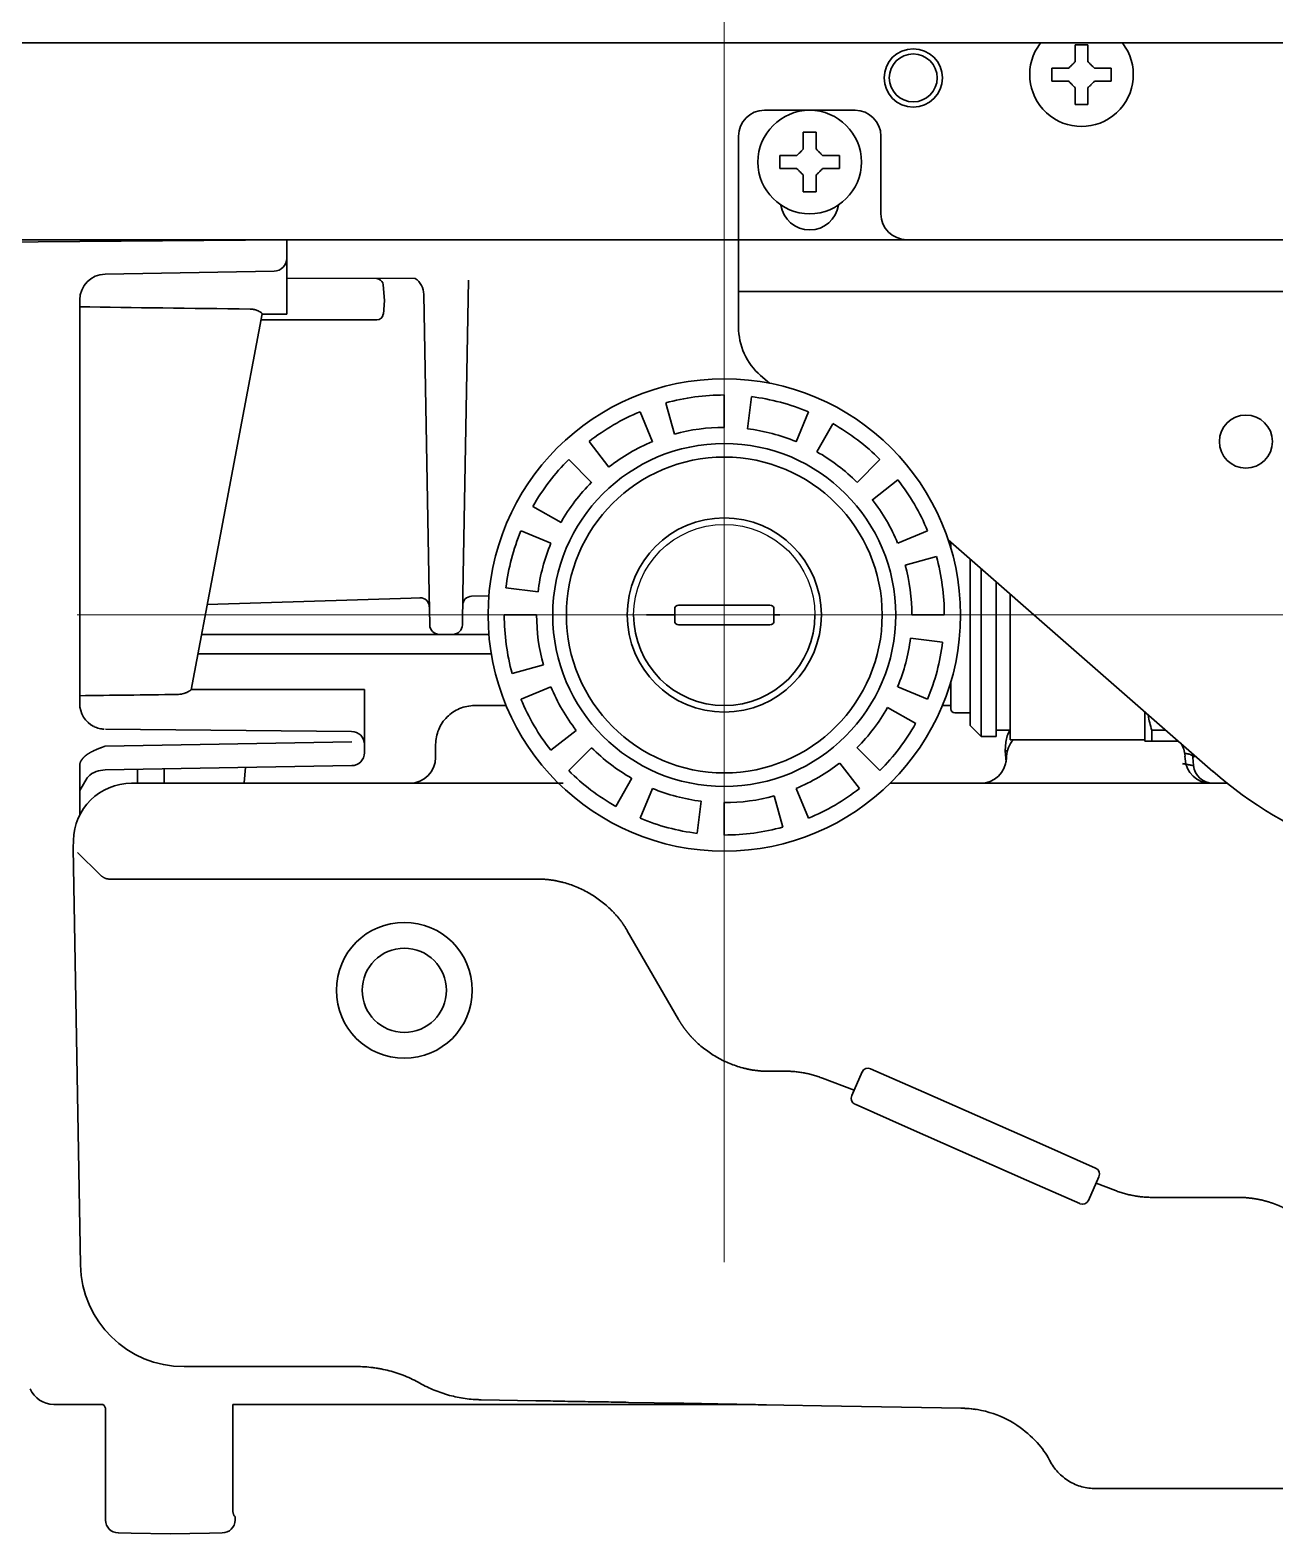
# Model space of a CAD drawing. Extents: x 5809 to 10669, y -850 to 3566.
# Drawn here: x 6365.8 to 6462, y 1270.8 to 1387 of the extents above; entities that cross this region are included whole.
import ezdxf

# ---------------------------------------------------------------- set-up
doc = ezdxf.new("R2010")
doc.units = 0
doc.header["$LTSCALE"] = 5
doc.layers.get('0').update_dxf_attribs({"linetype": 'CONTINUOUS', "lineweight": 0})
doc.layers.add('1', color=7, linetype='CONTINUOUS', true_color=0xffffff)

msp = doc.modelspace()

# ---------------------------------------------------------------- linework, layer by layer
at = {"color": 4}
for p, q in [((6419.47, 1391.83), (6419.47, 1291.83)), ((6369.47, 1341.83), (6469.47, 1341.83))]:
    msp.add_line(p, q, dxfattribs=at)
at = {"layer": '1', "color": 7, "linetype": 'Continuous', "lineweight": 35}
for p, q in [((6342.07, 1386.03), (6646.07, 1386.03)), ((6444.77, 1383.58), (6444.77, 1384.08)), ((6449.37, 1384.08), (6449.37, 1383.58)), ((6444.77, 1383.08), (6444.77, 1383.58)), ((6449.37, 1383.58), (6449.37, 1383.08)), ((6429.57, 1380.83), (6422.57, 1380.83)), ((6420.57, 1378.83), (6420.57, 1368.83)), ((6425.57, 1379.13), (6426.07, 1379.13)), ((6426.07, 1379.13), (6426.57, 1379.13)), ((6431.57, 1372.83), (6431.57, 1378.83)), ((6426.07, 1374.53), (6425.57, 1374.53)), ((6426.57, 1374.53), (6426.07, 1374.53)), ((6678.57, 1370.83), (5822.57, 1370.83)), ((6350.66, 1370.52), (6385.67, 1370.83)), ((6385.67, 1365.08), (6385.67, 1370.83)), ((6483.57, 1370.83), (6433.57, 1370.83)), ((6483.57, 1370.83), (6433.57, 1370.83)), ((6384.69, 1368.4), (6371.64, 1368.17)), ((6392.78, 1367.77), (6392.62, 1367.83)), ((6399.28, 1343.46), (6399.7, 1367.69)), ((6420.57, 1368.83), (6420.57, 1366.83)), ((6393.12, 1367.34), (6393.22, 1366.13)), ((6396.67, 1343.46), (6396.26, 1366.6)), ((6420.57, 1366.83), (6495.57, 1366.83)), ((6420.57, 1365.83), (6420.57, 1366.83)), ((6369.67, 1366.17), (6369.67, 1335)), ((6393.13, 1365.08), (6393.22, 1366.13)), ((6420.57, 1364.09), (6420.57, 1365.83)), ((6383.78, 1365.09), (6378.28, 1336.06)), ((6392.63, 1364.63), (6383.69, 1364.63)), ((6383.77, 1365.08), (6385.67, 1365.08)), ((6422.28, 1360.33), (6422.96, 1359.74)), ((6419.47, 1356.33), (6419.47, 1358.83)), ((6421.26, 1356.22), (6421.57, 1358.7)), ((6412.97, 1357.53), (6413.92, 1355.22)), ((6415.62, 1355.8), (6414.95, 1358.21)), ((6425.98, 1357.53), (6425.02, 1355.22)), ((6426.63, 1354.44), (6427.86, 1356.61)), ((6410.56, 1353.26), (6409.02, 1355.24)), ((6407.45, 1353.85), (6409.22, 1352.08)), ((6431.49, 1353.85), (6429.73, 1352.08)), ((6430.91, 1350.74), (6432.88, 1352.28)), ((6406.86, 1348.98), (6404.69, 1350.22)), ((6403.77, 1348.33), (6406.08, 1347.38)), ((6435.18, 1348.33), (6432.87, 1347.38)), ((6436.77, 1347.65), (6457.22, 1329.75)), ((6436.97, 1347), (6436.97, 1347.47)), ((6433.45, 1345.68), (6435.86, 1346.35)), ((6438.47, 1346.16), (6438.47, 1341.83)), ((6439.32, 1345.41), (6439.32, 1341.83)), ((6396.71, 1341.06), (6396.67, 1343.46)), ((6399.24, 1341.06), (6399.28, 1343.46)), ((6399.94, 1343.28), (6401.28, 1343.32)), ((6405.08, 1343.61), (6402.6, 1343.92)), ((6440.47, 1344.41), (6440.47, 1341.83)), ((6441.57, 1343.45), (6441.57, 1341.83)), ((6379.53, 1342.65), (6395.29, 1343.14)), ((6395.29, 1343.14), (6395.96, 1343.16)), ((6415.65, 1342.38), (6415.65, 1341.83)), ((6415.94, 1342.58), (6416.9, 1342.58)), ((6416.9, 1342.58), (6417.64, 1342.58)), ((6416.9, 1342.58), (6417.64, 1342.58)), ((6421.3, 1342.58), (6417.64, 1342.58)), ((6421.3, 1342.58), (6422.04, 1342.58)), ((6422.04, 1342.58), (6423, 1342.58)), ((6423.29, 1341.83), (6423.3, 1342.38)), ((6404.97, 1341.83), (6402.47, 1341.83)), ((6413.47, 1341.83), (6415.19, 1341.83)), ((6415.65, 1341.83), (6415.65, 1341.28)), ((6416.9, 1341.08), (6415.94, 1341.08)), ((6417.64, 1341.08), (6416.9, 1341.08)), ((6417.64, 1341.08), (6416.9, 1341.08)), ((6417.64, 1341.08), (6421.3, 1341.08)), ((6422.04, 1341.08), (6421.3, 1341.08)), ((6423, 1341.08), (6422.04, 1341.08)), ((6423.3, 1341.28), (6423.29, 1341.83)), ((6433.97, 1341.83), (6436.47, 1341.83)), ((6438.47, 1341.83), (6438.47, 1333.28)), ((6439.32, 1341.83), (6439.32, 1332.43)), ((6440.47, 1341.83), (6440.47, 1332.43)), ((6441.57, 1341.83), (6441.57, 1332.18)), ((6379.09, 1340.33), (6395.61, 1340.33)), ((6395.61, 1340.33), (6397.46, 1340.33)), ((6398.49, 1340.33), (6397.46, 1340.33)), ((6400.14, 1340.33), (6398.49, 1340.33)), ((6401.28, 1340.33), (6400.14, 1340.33)), ((6433.86, 1340.04), (6436.34, 1339.73)), ((6401.47, 1338.83), (6378.81, 1338.83)), ((6405.5, 1337.97), (6403.09, 1337.3)), ((6436.97, 1334.58), (6436.97, 1336.65)), ((6391.67, 1336.08), (6378.29, 1336.08)), ((6391.67, 1336.08), (6391.67, 1331.83)), ((6403.77, 1335.32), (6406.08, 1336.28)), ((6435.18, 1335.32), (6432.87, 1336.28)), ((6400.17, 1334.83), (6402.62, 1334.83)), ((6432.08, 1334.67), (6434.26, 1333.44)), ((6436.33, 1334.83), (6436.97, 1334.83)), ((6437.27, 1334.28), (6438.47, 1334.28)), ((6451.97, 1334.34), (6451.97, 1332.08)), ((6371.67, 1333), (6390.68, 1332.83)), ((6408.04, 1332.91), (6406.06, 1331.38)), ((6438.47, 1333.28), (6439.32, 1332.43)), ((6440.47, 1332.93), (6441.57, 1332.93)), ((6452.5, 1332.93), (6453.59, 1332.93)), ((6452.5, 1332.93), (6452.5, 1332.08)), ((6371.64, 1331.7), (6390.69, 1332.03)), ((6391.67, 1331.83), (6391.67, 1331.19)), ((6397.17, 1330.83), (6397.17, 1331.83)), ((6439.32, 1332.43), (6440.47, 1332.43)), ((6441.17, 1331.33), (6441.23, 1332)), ((6441.57, 1332.18), (6451.97, 1332.18)), ((6452.5, 1332.08), (6454.56, 1332.08)), ((6407.45, 1329.81), (6409.22, 1331.57)), ((6431.49, 1329.81), (6429.73, 1331.57)), ((6441.34, 1331.33), (6441.17, 1331.33)), ((6441.25, 1330.49), (6441.17, 1331.33)), ((6441.27, 1330.72), (6441.28, 1330.93)), ((6455.06, 1330.93), (6455.07, 1330.72)), ((6455.67, 1330.83), (6455.68, 1331.1)), ((6455.67, 1330.83), (6455.67, 1330.84)), ((6455.73, 1330.2), (6455.67, 1330.83)), ((6369.67, 1330.19), (6369.67, 1326.37)), ((6390.69, 1330.19), (6371.64, 1329.86)), ((6390.69, 1330.19), (6371.64, 1329.86)), ((6390.69, 1330.19), (6371.64, 1329.86)), ((6374.15, 1328.83), (6374.15, 1329.9)), ((6376.2, 1329.94), (6376.2, 1328.83)), ((6382.38, 1328.89), (6382.49, 1330.05)), ((6428.39, 1330.39), (6429.92, 1328.42)), ((6370.26, 1329.26), (6369.67, 1328.28)), ((6373.68, 1328.83), (6373.88, 1328.83)), ((6373.88, 1328.83), (6375.62, 1328.83)), ((6375.62, 1328.83), (6375.62, 1328.83)), ((6375.62, 1328.83), (6376.32, 1328.83)), ((6376.32, 1328.83), (6379.57, 1328.83)), ((6379.57, 1328.83), (6384.88, 1328.83)), ((6384.88, 1328.83), (6405.05, 1328.83)), ((6412.32, 1329.21), (6411.08, 1327.04)), ((6412.97, 1326.12), (6413.92, 1328.43)), ((6425.98, 1326.12), (6425.02, 1328.43)), ((6432.28, 1328.83), (6449.66, 1328.83)), ((6449.66, 1328.83), (6452.54, 1328.83)), ((6452.54, 1328.83), (6458.32, 1328.83)), ((6417.69, 1327.44), (6417.38, 1324.96)), ((6419.47, 1327.33), (6419.47, 1324.83)), ((6423.33, 1327.85), (6424, 1325.44)), ((6369.17, 1323.83), (6369.18, 1324.4)), ((6369.17, 1323.82), (6369.17, 1323.83)), ((6369.74, 1291.61), (6369.17, 1323.82)), ((6369.51, 1323.49), (6371.23, 1321.77)), ((6371.93, 1321.43), (6375.19, 1321.43)), ((6375.19, 1321.43), (6384.84, 1321.43)), ((6384.84, 1321.43), (6405.05, 1321.43)), ((6411.98, 1317.43), (6415.94, 1310.58)), ((6422.87, 1306.58), (6424.19, 1306.58)), ((6429.32, 1304.69), (6430.12, 1306.52)), ((6430.78, 1306.77), (6434.9, 1304.95)), ((6427.06, 1306.04), (6429.5, 1305.11)), ((6434.9, 1304.95), (6444.05, 1300.91)), ((6429.57, 1304.03), (6433.69, 1302.21)), ((6442.83, 1298.17), (6433.69, 1302.21)), ((6448.16, 1299.09), (6444.05, 1300.91)), ((6446.95, 1296.35), (6442.83, 1298.17)), ((6448.42, 1298.43), (6447.61, 1296.6)), ((6448.2, 1297.93), (6449.69, 1297.36)), ((6452.56, 1296.83), (6459.2, 1296.83)), ((6377.8, 1283.75), (6377.73, 1283.75)), ((6379.47, 1283.75), (6377.8, 1283.75)), ((6379.47, 1283.75), (6380.15, 1283.75)), ((6380.15, 1283.75), (6380.15, 1283.75)), ((6380.15, 1283.75), (6383.31, 1283.75)), ((6385.24, 1283.75), (6383.31, 1283.75)), ((6391.05, 1283.75), (6385.24, 1283.75)), ((6367.67, 1280.83), (6371.47, 1280.83)), ((6381.5, 1272.67), (6381.5, 1280.83)), ((6381.5, 1280.83), (6389.19, 1280.83)), ((6391.67, 1280.82), (6391.67, 1280.83)), ((6391.68, 1280.83), (6421.47, 1280.83)), ((6404.91, 1281.12), (6400.68, 1281.19)), ((6416.04, 1280.92), (6412.08, 1280.99)), ((6424.08, 1280.78), (6422.73, 1280.8)), ((6426.97, 1280.73), (6424.08, 1280.78)), ((6437.8, 1280.54), (6426.97, 1280.73)), ((6371.67, 1271.9), (6371.67, 1280.42)), ((6444.64, 1276.45), (6444.64, 1276.46)), ((6444.64, 1276.45), (6444.66, 1276.42)), ((6444.67, 1276.4), (6444.67, 1276.4)), ((6448.17, 1274.33), (6448.17, 1274.33)), ((6449.17, 1274.33), (6448.17, 1274.33)), ((6449.7, 1274.33), (6449.17, 1274.33)), ((6449.7, 1274.33), (6452.56, 1274.33)), ((6459.2, 1274.33), (6452.56, 1274.33)), ((6381.67, 1272.17), (6381.66, 1272.17)), ((6381.67, 1271.9), (6381.67, 1272.17)), ((6373.64, 1270.88), (6372.66, 1270.9)), ((6376.67, 1270.83), (6373.64, 1270.88)), ((6379.71, 1270.88), (6376.67, 1270.83)), ((6380.69, 1270.9), (6379.71, 1270.88))]:
    msp.add_line(p, q, dxfattribs=at)
at = {"layer": '1'}
msp.add_line((6395.59, 1367.83), (6385.67, 1367.83), dxfattribs=at)
at = {"layer": '1', "color": 7, "linetype": 'Continuous', "lineweight": 35}
for centre, radius in [((6434.07, 1383.33), 2.25), ((6434.07, 1383.33), 1.85), ((6426.07, 1376.83), 4), ((6419.47, 1341.83), 18.25), ((6459.77, 1355.23), 2.05), ((6419.47, 1341.83), 13.25), ((6419.47, 1341.83), 12.2), ((6419.47, 1341.83), 7.5), ((6394.75, 1312.83), 5.25), ((6394.75, 1312.83), 3.25)]:
    msp.add_circle(centre, radius, dxfattribs=at)
at = {"layer": '1'}
msp.add_circle((6419.47, 1341.83), 7, dxfattribs=at)
at = {"layer": '1', "color": 7, "linetype": 'Continuous', "lineweight": 35}
for centre, radius, start, end in [((6447.07, 1383.58), 4, 142.2298, 37.7702), ((6422.57, 1378.83), 2, 90, 180), ((6429.57, 1378.83), 2, 0, 90), ((6426.07, 1373.83), 2.25, 188.2517, 351.7479), ((6433.57, 1372.83), 2, 180, 270), ((6384.67, 1369.4), 1, 271, 0), ((6371.67, 1366.17), 2, 90.9852, 180), ((6392.62, 1367.3), 0.5, 5, 71.5651), ((6394.76, 1366.58), 1.5, 1, 56.4424), ((6392.63, 1365.13), 0.5, 270, 355), ((6425.57, 1364.09), 5, 180, 228.8052), ((6419.47, 1341.83), 17, 90, 105.4286), ((6419.47, 1341.83), 17, 67.5, 82.9286), ((6419.47, 1341.83), 17, 112.5, 127.9286), ((6419.47, 1341.83), 14.5, 90, 105.4286), ((6419.47, 1341.83), 14.5, 67.5, 82.9286), ((6419.47, 1341.83), 17, 45, 60.4286), ((6419.47, 1341.83), 14.5, 112.5, 127.9286), ((6419.47, 1341.83), 17, 135, 150.4286), ((6419.47, 1341.83), 14.5, 45, 60.4286), ((6419.47, 1341.83), 14.5, 135, 150.4286), ((6419.47, 1341.83), 17, 22.5, 37.9286), ((6419.47, 1341.83), 14.5, 22.5, 37.9286), ((6419.47, 1341.83), 17, 157.5, 172.9286), ((6419.47, 1341.83), 14.5, 157.5, 172.9286), ((6419.47, 1341.83), 14.5, 0, 15.4286), ((6419.47, 1341.83), 17, 0, 15.4286), ((6399.96, 1342.58), 0.7, 91.757, 179), ((6395.98, 1342.46), 0.7, 1, 91.7569), ((6397.46, 1341.08), 0.75, 181, 270), ((6398.49, 1341.08), 0.75, 270, 359), ((6419.47, 1341.83), 17, 180, 195.4286), ((6419.47, 1341.83), 14.5, 180, 195.4286), ((6419.47, 1341.83), 7, 180, 0), ((6419.47, 1341.83), 14.5, 337.5, 352.9286), ((6419.47, 1341.83), 17, 337.5, 352.9286), ((6419.47, 1341.83), 17, 202.5, 217.9286), ((6419.47, 1341.83), 14.5, 202.5, 217.9286), ((6371.67, 1335), 2, 180, 243.4408), ((6371.67, 1335), 2, 180, 243.4408), ((6419.47, 1341.83), 14.5, 315, 330.4286), ((6437.27, 1334.58), 0.3, 180, 270), ((6390.67, 1331.83), 1, 0, 89.5), ((6419.47, 1341.83), 17, 315, 330.4286), ((6443.22, 1331.83), 2, 146.6329, 175), ((6443.28, 1330.83), 2, 137.5456, 177), ((6453.07, 1330.83), 2, 3, 33.2258), ((6390.67, 1331.19), 1, 271, 0), ((6395.17, 1330.83), 2, 270, 0), ((6419.47, 1341.83), 14.5, 225, 240.4286), ((6439.27, 1330.83), 2, 270, 357), ((6457.07, 1330.83), 2, 183, 270), ((6419.47, 1341.83), 17, 225, 240.4286), ((6419.47, 1341.83), 14.5, 292.5, 307.9286), ((6457.22, 1330.33), 1.5, 185, 270), ((6478.3, 1353.83), 32, 228.8052, 270), ((6373.68, 1324.33), 4.5, 90, 179), ((6419.47, 1341.83), 14.5, 247.5, 262.9286), ((6419.47, 1341.83), 17, 292.5, 307.9286), ((6419.47, 1341.83), 14.5, 270, 285.4286), ((6419.47, 1341.83), 17, 247.5, 262.9286), ((6419.47, 1341.83), 17, 270, 285.4286), ((6430.58, 1306.31), 0.5, 66.1563, 156.1563), ((6429.77, 1304.49), 0.5, 156.1563, 246.1563), ((6447.96, 1298.63), 0.5, 336.1563, 66.1563), ((6447.15, 1296.8), 0.5, 246.1563, 336.1563), ((6377.73, 1291.75), 8, 181, 270), ((6371.17, 1280.42), 0.5, 0, 53.9152), ((6372.67, 1271.9), 1, 180, 269), ((6380.67, 1271.9), 1, 271, 0)]:
    msp.add_arc(centre, radius, start, end, dxfattribs=at)
at = {"layer": '1', "color": 7, "linetype": 'Continuous', "lineweight": 35, "extrusion": (0, 0, -1)}
msp.add_ellipse((6457.08, 1367.33), major_axis=(131.19, 0.01), ratio=0.017151, start_param=2.172269, end_param=2.300015, dxfattribs=at)
at = {"layer": '1', "color": 7, "linetype": 'Continuous', "lineweight": 35}
for centre, major_axis, ratio, start_param, end_param in [((6415.94, 1342.38), (-0.296, 0.003), 0.67619, -1.555032, 0.015764), ((6423, 1342.38), (0.296, 0.003), 0.67619, -0.015764, 1.555032), ((6415.94, 1341.28), (0.296, 0.003), 0.67619, 3.125828, 4.696625), ((6423, 1341.28), (-0.296, 0.003), 0.67619, 1.586561, 3.157357), ((6450.74, 1333.83), (131.19, 0.01), 0.017151, 2.165777, 2.23696), ((6457.17, 1330.88), (1.5, 0.05), 0.086985, 2.579249, 3.137034), ((6367.67, 1282.83), (1.41, 1.41), 0.999695, 2.76582, 3.926839)]:
    msp.add_ellipse(centre, major_axis=major_axis, ratio=ratio, start_param=start_param, end_param=end_param, dxfattribs=at)
for points, degree in [([(6446.57, 1384.58), (6446.57, 1384.63), (6446.57, 1384.74), (6446.57, 1384.9), (6446.57, 1385.06), (6446.57, 1385.21), (6446.57, 1385.37), (6446.57, 1385.52), (6446.57, 1385.69), (6446.57, 1385.81), (6446.57, 1385.88)], 3), ([(6446.57, 1385.88), (6446.74, 1385.88), (6447.07, 1385.88), (6447.41, 1385.88), (6447.57, 1385.88)], 3), ([(6446.07, 1384.08), (6446.1, 1384.1), (6446.14, 1384.15), (6446.22, 1384.22), (6446.29, 1384.29), (6446.36, 1384.36), (6446.43, 1384.43), (6446.5, 1384.5), (6446.55, 1384.55), (6446.57, 1384.58)], 3), ([(6447.57, 1384.58), (6447.6, 1384.55), (6447.65, 1384.5), (6447.72, 1384.43), (6447.8, 1384.35), (6447.87, 1384.28), (6447.93, 1384.21), (6448, 1384.15), (6448.05, 1384.1), (6448.07, 1384.08)], 3), ([(6448.07, 1384.08), (6448.13, 1384.08), (6448.24, 1384.08), (6448.4, 1384.08), (6448.56, 1384.08), (6448.71, 1384.08), (6448.86, 1384.08), (6449.02, 1384.08), (6449.19, 1384.08), (6449.31, 1384.08), (6449.37, 1384.08)], 3), ([(6446.07, 1383.08), (6446.02, 1383.08), (6445.91, 1383.08), (6445.75, 1383.08), (6445.59, 1383.08), (6445.43, 1383.08), (6445.28, 1383.08), (6445.13, 1383.08), (6444.96, 1383.08), (6444.84, 1383.08), (6444.77, 1383.08)], 3), ([(6446.57, 1382.58), (6446.55, 1382.6), (6446.5, 1382.65), (6446.42, 1382.73), (6446.35, 1382.8), (6446.28, 1382.87), (6446.21, 1382.94), (6446.14, 1383.01), (6446.1, 1383.05), (6446.07, 1383.08)], 3), ([(6448.07, 1383.08), (6448.05, 1383.05), (6448, 1383), (6447.93, 1382.93), (6447.86, 1382.86), (6447.79, 1382.79), (6447.72, 1382.72), (6447.64, 1382.65), (6447.6, 1382.6), (6447.57, 1382.58)], 3), ([(6447.57, 1382.58), (6447.57, 1382.52), (6447.57, 1382.41), (6447.57, 1382.25), (6447.57, 1382.09), (6447.57, 1381.94), (6447.57, 1381.79), (6447.57, 1381.63), (6447.57, 1381.46), (6447.57, 1381.34), (6447.57, 1381.28)], 3), ([(6447.57, 1381.28), (6447.41, 1381.28), (6447.07, 1381.28), (6446.74, 1381.28), (6446.57, 1381.28)], 3), ([(6425.57, 1377.83), (6425.57, 1377.88), (6425.57, 1377.99), (6425.57, 1378.15), (6425.57, 1378.31), (6425.57, 1378.46), (6425.57, 1378.62), (6425.57, 1378.77), (6425.57, 1378.94), (6425.57, 1379.06), (6425.57, 1379.13)], 3), ([(6423.77, 1376.33), (6423.77, 1376.49), (6423.77, 1376.83), (6423.77, 1377.16), (6423.77, 1377.33)], 3), ([(6425.07, 1377.33), (6425.1, 1377.35), (6425.15, 1377.4), (6425.22, 1377.48), (6425.3, 1377.55), (6425.37, 1377.62), (6425.43, 1377.69), (6425.5, 1377.76), (6425.55, 1377.8), (6425.57, 1377.83)], 3), ([(6426.57, 1377.83), (6426.6, 1377.8), (6426.64, 1377.75), (6426.72, 1377.68), (6426.79, 1377.61), (6426.86, 1377.54), (6426.93, 1377.47), (6427, 1377.4), (6427.05, 1377.35), (6427.07, 1377.33)], 3), ([(6427.07, 1377.33), (6427.13, 1377.33), (6427.24, 1377.33), (6427.4, 1377.33), (6427.56, 1377.33), (6427.71, 1377.33), (6427.86, 1377.33), (6428.02, 1377.33), (6428.19, 1377.33), (6428.31, 1377.33), (6428.37, 1377.33)], 3), ([(6428.37, 1377.33), (6428.37, 1377.16), (6428.37, 1376.83), (6428.37, 1376.49), (6428.37, 1376.33)], 3), ([(6425.07, 1376.33), (6425.02, 1376.33), (6424.91, 1376.33), (6424.75, 1376.33), (6424.59, 1376.33), (6424.43, 1376.33), (6424.28, 1376.33), (6424.13, 1376.33), (6423.96, 1376.33), (6423.84, 1376.33), (6423.77, 1376.33)], 3), ([(6425.57, 1375.83), (6425.55, 1375.85), (6425.5, 1375.9), (6425.43, 1375.97), (6425.36, 1376.04), (6425.29, 1376.11), (6425.22, 1376.18), (6425.14, 1376.25), (6425.1, 1376.3), (6425.07, 1376.33)], 3), ([(6427.07, 1376.33), (6427.05, 1376.3), (6427, 1376.25), (6426.92, 1376.18), (6426.85, 1376.1), (6426.78, 1376.03), (6426.71, 1375.96), (6426.64, 1375.9), (6426.6, 1375.85), (6426.57, 1375.83)], 3), ([(6426.57, 1375.83), (6426.57, 1375.77), (6426.57, 1375.66), (6426.57, 1375.5), (6426.57, 1375.34), (6426.57, 1375.19), (6426.57, 1375.04), (6426.57, 1374.88), (6426.57, 1374.71), (6426.57, 1374.59), (6426.57, 1374.53)], 3), ([(6415.47, 1341.83), (6415.44, 1341.83), (6415.38, 1341.83), (6415.29, 1341.83), (6415.22, 1341.83), (6415.19, 1341.83)], 3), ([(6415.47, 1341.83), (6415.44, 1341.83), (6415.38, 1341.83), (6415.29, 1341.83), (6415.22, 1341.83), (6415.19, 1341.83)], 3), ([(6415.65, 1341.83), (6415.64, 1341.83), (6415.61, 1341.83), (6415.54, 1341.83), (6415.49, 1341.83), (6415.47, 1341.83)], 3), ([(6415.65, 1341.83), (6415.64, 1341.83), (6415.61, 1341.83), (6415.54, 1341.83), (6415.49, 1341.83), (6415.47, 1341.83)], 3), ([(6423.29, 1341.83), (6423.31, 1341.83), (6423.34, 1341.83), (6423.4, 1341.83), (6423.45, 1341.83), (6423.48, 1341.83)], 3), ([(6423.29, 1341.83), (6423.31, 1341.83), (6423.34, 1341.83), (6423.4, 1341.83), (6423.45, 1341.83), (6423.48, 1341.83)], 3), ([(6423.48, 1341.83), (6423.51, 1341.83), (6423.56, 1341.83), (6423.66, 1341.83), (6423.72, 1341.83), (6423.76, 1341.83)], 3), ([(6423.48, 1341.83), (6423.51, 1341.83), (6423.56, 1341.83), (6423.66, 1341.83), (6423.72, 1341.83), (6423.76, 1341.83)], 3), ([(6452.21, 1334.08), (6452.29, 1333.69), (6452.39, 1333.31), (6452.5, 1332.93)], 3), ([(6371.23, 1321.77), (6371.57, 1321.43), (6371.93, 1321.43)], 2), ([(6424.19, 1306.58), (6425.67, 1306.58), (6427.06, 1306.04)], 2), ([(6449.69, 1297.36), (6451.07, 1296.83), (6452.56, 1296.83)], 2)]:
    msp.add_open_spline(points, degree=degree, dxfattribs=at)
for points, degree, knots in [([(6447.57, 1385.88), (6447.57, 1385.67), (6447.57, 1385.46), (6447.57, 1385.14), (6447.57, 1385.03), (6447.57, 1384.8), (6447.57, 1384.69), (6447.57, 1384.58)], 3, [0, 0, 0, 0, 0.5, 0.5, 0.75, 0.75, 1, 1, 1, 1]), ([(6444.77, 1384.08), (6444.98, 1384.08), (6445.19, 1384.08), (6445.51, 1384.08), (6445.62, 1384.08), (6445.84, 1384.08), (6445.96, 1384.08), (6446.07, 1384.08)], 3, [0, 0, 0, 0, 0.5, 0.5, 0.75, 0.75, 1, 1, 1, 1]), ([(6449.37, 1383.08), (6449.17, 1383.08), (6448.96, 1383.08), (6448.64, 1383.08), (6448.53, 1383.08), (6448.3, 1383.08), (6448.19, 1383.08), (6448.07, 1383.08)], 3, [0, 0, 0, 0, 0.5, 0.5, 0.75, 0.75, 1, 1, 1, 1]), ([(6446.57, 1381.28), (6446.57, 1381.48), (6446.57, 1381.69), (6446.57, 1382.01), (6446.57, 1382.12), (6446.57, 1382.35), (6446.57, 1382.46), (6446.57, 1382.58)], 3, [0, 0, 0, 0, 0.5, 0.5, 0.75, 0.75, 1, 1, 1, 1]), ([(6426.57, 1379.13), (6426.57, 1378.92), (6426.57, 1378.71), (6426.57, 1378.39), (6426.57, 1378.28), (6426.57, 1378.05), (6426.57, 1377.94), (6426.57, 1377.83)], 3, [0, 0, 0, 0, 0.5, 0.5, 0.75, 0.75, 1, 1, 1, 1]), ([(6423.77, 1377.33), (6423.98, 1377.33), (6424.19, 1377.33), (6424.51, 1377.33), (6424.62, 1377.33), (6424.84, 1377.33), (6424.96, 1377.33), (6425.07, 1377.33)], 3, [0, 0, 0, 0, 0.5, 0.5, 0.75, 0.75, 1, 1, 1, 1]), ([(6425.57, 1374.53), (6425.57, 1374.73), (6425.57, 1374.94), (6425.57, 1375.26), (6425.57, 1375.37), (6425.57, 1375.6), (6425.57, 1375.71), (6425.57, 1375.83)], 3, [0, 0, 0, 0, 0.5, 0.5, 0.75, 0.75, 1, 1, 1, 1]), ([(6428.37, 1376.33), (6428.17, 1376.33), (6427.96, 1376.33), (6427.64, 1376.33), (6427.53, 1376.33), (6427.3, 1376.33), (6427.19, 1376.33), (6427.07, 1376.33)], 3, [0, 0, 0, 0, 0.5, 0.5, 0.75, 0.75, 1, 1, 1, 1]), ([(6382.85, 1365.47), (6382.91, 1365.47), (6382.98, 1365.46), (6383.07, 1365.45), (6383.11, 1365.44), (6383.17, 1365.43), (6383.23, 1365.41), (6383.28, 1365.4), (6383.32, 1365.38), (6383.34, 1365.38), (6383.36, 1365.37), (6383.38, 1365.36), (6383.44, 1365.34), (6383.49, 1365.32), (6383.55, 1365.28), (6383.57, 1365.27), (6383.6, 1365.25), (6383.62, 1365.24), (6383.67, 1365.21), (6383.7, 1365.19), (6383.73, 1365.16), (6383.74, 1365.15), (6383.75, 1365.14), (6383.76, 1365.13), (6383.77, 1365.11), (6383.78, 1365.1), (6383.78, 1365.09)], 3, [0, 0, 0, 0, 0.125, 0.125, 0.1875, 0.1875, 0.25, 0.3125, 0.3125, 0.34375, 0.34375, 0.375, 0.375, 0.5, 0.5, 0.5625, 0.5625, 0.625, 0.625, 0.75, 0.75, 0.8125, 0.8125, 0.875, 0.875, 1, 1, 1, 1]), ([(6377.21, 1335.69), (6377.28, 1335.69), (6377.35, 1335.69), (6377.45, 1335.71), (6377.48, 1335.71), (6377.53, 1335.72), (6377.55, 1335.72), (6377.58, 1335.73), (6377.6, 1335.74), (6377.68, 1335.76), (6377.74, 1335.77), (6377.82, 1335.8), (6377.85, 1335.81), (6377.9, 1335.83), (6377.93, 1335.84), (6378, 1335.88), (6378.04, 1335.9), (6378.09, 1335.92), (6378.1, 1335.93), (6378.12, 1335.94), (6378.15, 1335.95), (6378.19, 1335.98), (6378.22, 1336), (6378.23, 1336.01), (6378.24, 1336.01), (6378.25, 1336.02), (6378.25, 1336.02), (6378.27, 1336.04), (6378.28, 1336.05), (6378.28, 1336.06)], 3, [0, 0, 0, 0, 0.125, 0.125, 0.1875, 0.1875, 0.21875, 0.21875, 0.25, 0.25, 0.375, 0.375, 0.4375, 0.4375, 0.5, 0.5, 0.625, 0.625, 0.65625, 0.65625, 0.6875, 0.75, 0.8125, 0.8125, 0.84375, 0.84375, 0.875, 0.875, 1, 1, 1, 1]), ([(6397.17, 1331.83), (6397.17, 1332.02), (6397.19, 1332.22), (6397.27, 1332.6), (6397.33, 1332.79), (6397.48, 1333.16), (6397.57, 1333.33), (6397.79, 1333.66), (6397.91, 1333.81), (6398.19, 1334.09), (6398.34, 1334.21), (6398.67, 1334.43), (6398.84, 1334.52), (6399.21, 1334.67), (6399.4, 1334.73), (6399.78, 1334.81), (6399.98, 1334.83), (6400.17, 1334.83)], 3, [0, 0, 0, 0, 0.125, 0.125, 0.25, 0.25, 0.375, 0.375, 0.5, 0.5, 0.625, 0.625, 0.75, 0.75, 0.875, 0.875, 1, 1, 1, 1]), ([(6370.78, 1333.21), (6370.9, 1333.15), (6371.03, 1333.1), (6371.3, 1333.03), (6371.44, 1333.01), (6371.57, 1333)], 3, [0, 0, 0, 0, 0.5, 0.5, 1, 1, 1, 1]), ([(6369.67, 1330.19), (6369.67, 1330.43), (6369.84, 1330.66), (6369.99, 1330.87), (6370.27, 1331.07), (6370.51, 1331.23), (6370.86, 1331.39), (6371.02, 1331.46), (6371.22, 1331.54), (6371.37, 1331.6), (6371.64, 1331.7)], 2, [0, 0, 0, 0.25, 0.25, 0.5, 0.5, 0.75, 0.75, 0.875, 0.875, 1, 1, 1]), ([(6452.5, 1332.08), (6452.38, 1332.08), (6452.27, 1332.08), (6452.09, 1332.08), (6452.02, 1332.08), (6451.97, 1332.08)], 3, [0, 0, 0, 0, 0.5, 0.5, 1, 1, 1, 1]), ([(6455.67, 1330.84), (6455.67, 1330.87), (6455.66, 1330.9), (6455.64, 1330.94), (6455.62, 1330.96), (6455.58, 1331), (6455.56, 1331.01), (6455.52, 1331.03), (6455.52, 1331.03), (6455.5, 1331.04), (6455.49, 1331.04), (6455.47, 1331.05), (6455.45, 1331.06), (6455.39, 1331.08), (6455.35, 1331.09), (6455.26, 1331.11), (6455.21, 1331.12), (6455.13, 1331.13), (6455.1, 1331.14), (6455.05, 1331.14), (6455.03, 1331.15), (6455.01, 1331.15)], 3, [0, 0, 0, 0, 0.146423, 0.146423, 0.292846, 0.292846, 0.439269, 0.439269, 0.475875, 0.475875, 0.51248, 0.51248, 0.585692, 0.585692, 0.732115, 0.732115, 0.878538, 0.878538, 0.951749, 0.951749, 1, 1, 1, 1]), ([(6370.26, 1329.26), (6370.28, 1329.28), (6370.45, 1329.51), (6370.94, 1329.76), (6371.4, 1329.85), (6371.64, 1329.86)], 3, [0, 0, 0, 0, 0.066204, 0.548499, 1, 1, 1, 1]), ([(6454.87, 1330.35), (6454.9, 1330.34), (6454.97, 1330.33), (6455.09, 1330.31), (6455.22, 1330.28), (6455.33, 1330.26), (6455.44, 1330.24), (6455.53, 1330.22), (6455.6, 1330.21), (6455.66, 1330.2), (6455.7, 1330.19), (6455.72, 1330.19), (6455.73, 1330.19), (6455.73, 1330.2)], 3, [0, 0, 0, 0, 0.052565, 0.147309, 0.242052, 0.336796, 0.431539, 0.526283, 0.621026, 0.71577, 0.810513, 0.905257, 1, 1, 1, 1]), ([(6405.05, 1328.83), (6405.62, 1328.83), (6406.19, 1328.83), (6406.84, 1328.83), (6406.94, 1328.83), (6407.03, 1328.83)], 3, [0, 0, 0, 0, 0.859335, 0.859335, 1, 1, 1, 1]), ([(6405.05, 1321.43), (6405.07, 1321.43), (6405.1, 1321.43), (6405.14, 1321.43), (6405.18, 1321.43), (6405.23, 1321.42), (6405.27, 1321.42), (6405.31, 1321.42), (6405.36, 1321.42), (6405.4, 1321.42), (6405.44, 1321.42), (6405.49, 1321.41), (6405.53, 1321.41), (6405.57, 1321.41), (6405.62, 1321.41), (6405.66, 1321.4), (6405.7, 1321.4), (6405.75, 1321.39), (6405.79, 1321.39), (6405.83, 1321.39), (6405.88, 1321.38), (6405.92, 1321.38), (6405.96, 1321.37), (6406.01, 1321.37), (6406.05, 1321.36), (6406.09, 1321.35), (6406.14, 1321.35), (6406.18, 1321.34), (6406.23, 1321.33), (6406.27, 1321.33), (6406.31, 1321.32), (6406.36, 1321.31), (6406.4, 1321.31), (6406.44, 1321.3), (6406.49, 1321.29), (6406.53, 1321.28), (6406.57, 1321.27), (6406.62, 1321.26), (6406.66, 1321.25), (6406.7, 1321.24), (6406.75, 1321.23), (6406.79, 1321.22), (6406.83, 1321.21), (6406.88, 1321.2), (6406.92, 1321.19), (6406.96, 1321.18), (6407.01, 1321.17), (6407.2, 1321.12), (6407.54, 1321.02), (6408.03, 1320.84), (6408.5, 1320.62), (6408.97, 1320.38), (6409.41, 1320.11), (6409.84, 1319.81), (6410.26, 1319.48), (6410.55, 1319.23), (6410.71, 1319.06), (6410.77, 1319.01), (6410.83, 1318.95), (6410.88, 1318.89), (6410.94, 1318.83), (6410.99, 1318.77), (6411.05, 1318.71), (6411.1, 1318.65), (6411.16, 1318.59), (6411.21, 1318.53), (6411.26, 1318.46), (6411.31, 1318.4), (6411.37, 1318.33), (6411.42, 1318.27), (6411.47, 1318.2), (6411.52, 1318.13), (6411.57, 1318.07), (6411.62, 1318), (6411.66, 1317.93), (6411.71, 1317.86), (6411.76, 1317.79), (6411.8, 1317.72), (6411.85, 1317.65), (6411.89, 1317.57), (6411.94, 1317.5), (6411.97, 1317.45), (6411.98, 1317.43)], 3, [0, 0, 0, 0, 0.005159, 0.010321, 0.015487, 0.020656, 0.025829, 0.031005, 0.036185, 0.041369, 0.046557, 0.051749, 0.056944, 0.062143, 0.067347, 0.072554, 0.077765, 0.08298, 0.088199, 0.093423, 0.09865, 0.103882, 0.109118, 0.114358, 0.119602, 0.124851, 0.130103, 0.135361, 0.140622, 0.145888, 0.151158, 0.156433, 0.161712, 0.166996, 0.172284, 0.177577, 0.182874, 0.188176, 0.193482, 0.198793, 0.204108, 0.209428, 0.214753, 0.220082, 0.225416, 0.230755, 0.236098, 0.241446, 0.302414, 0.36414, 0.426616, 0.489829, 0.551404, 0.613953, 0.677452, 0.741888, 0.751493, 0.761122, 0.770777, 0.780457, 0.790162, 0.799893, 0.809649, 0.81943, 0.829237, 0.839069, 0.848927, 0.85881, 0.86872, 0.878655, 0.888617, 0.898605, 0.90862, 0.918661, 0.92873, 0.938826, 0.94895, 0.959102, 0.969283, 0.979492, 0.989731, 1, 1, 1, 1]), ([(6415.94, 1310.58), (6415.94, 1310.56), (6415.96, 1310.54), (6415.98, 1310.5), (6416, 1310.47), (6416.02, 1310.43), (6416.05, 1310.4), (6416.07, 1310.36), (6416.09, 1310.32), (6416.11, 1310.29), (6416.13, 1310.25), (6416.16, 1310.22), (6416.18, 1310.18), (6416.2, 1310.15), (6416.23, 1310.12), (6416.25, 1310.08), (6416.27, 1310.05), (6416.3, 1310.01), (6416.32, 1309.98), (6416.34, 1309.95), (6416.37, 1309.91), (6416.39, 1309.88), (6416.42, 1309.85), (6416.44, 1309.81), (6416.47, 1309.78), (6416.49, 1309.75), (6416.52, 1309.72), (6416.54, 1309.68), (6416.57, 1309.65), (6416.59, 1309.62), (6416.62, 1309.59), (6416.64, 1309.56), (6416.67, 1309.53), (6416.7, 1309.49), (6416.72, 1309.46), (6416.75, 1309.43), (6416.77, 1309.4), (6416.8, 1309.37), (6416.83, 1309.34), (6416.85, 1309.31), (6416.88, 1309.28), (6416.91, 1309.25), (6416.93, 1309.22), (6416.96, 1309.19), (6416.99, 1309.16), (6417.01, 1309.14), (6417.04, 1309.11), (6417.07, 1309.08), (6417.1, 1309.05), (6417.13, 1309.02), (6417.15, 1308.99), (6417.18, 1308.97), (6417.21, 1308.94), (6417.24, 1308.91), (6417.38, 1308.77), (6417.66, 1308.52), (6418.08, 1308.19), (6418.51, 1307.89), (6418.95, 1307.62), (6419.42, 1307.38), (6419.89, 1307.17), (6420.38, 1306.99), (6420.73, 1306.88), (6420.96, 1306.82), (6421.04, 1306.8), (6421.13, 1306.78), (6421.22, 1306.76), (6421.3, 1306.74), (6421.39, 1306.72), (6421.48, 1306.7), (6421.56, 1306.69), (6421.65, 1306.67), (6421.74, 1306.66), (6421.82, 1306.65), (6421.91, 1306.64), (6422, 1306.63), (6422.08, 1306.62), (6422.17, 1306.61), (6422.26, 1306.6), (6422.35, 1306.59), (6422.43, 1306.59), (6422.52, 1306.58), (6422.61, 1306.58), (6422.69, 1306.58), (6422.78, 1306.58), (6422.84, 1306.58), (6422.87, 1306.58)], 3, [0, 0, 0, 0, 0.005051, 0.010095, 0.015132, 0.02016, 0.025182, 0.030196, 0.035203, 0.040202, 0.045195, 0.05018, 0.055158, 0.060129, 0.065092, 0.070049, 0.074999, 0.079942, 0.084878, 0.089807, 0.094729, 0.099644, 0.104553, 0.109455, 0.11435, 0.119238, 0.124119, 0.128994, 0.133862, 0.138723, 0.143578, 0.148426, 0.153268, 0.158102, 0.162931, 0.167752, 0.172567, 0.177376, 0.182177, 0.186973, 0.191761, 0.196544, 0.201319, 0.206088, 0.210851, 0.215607, 0.220356, 0.225099, 0.229835, 0.234565, 0.239288, 0.244004, 0.248714, 0.253418, 0.258115, 0.322508, 0.38599, 0.44855, 0.510167, 0.573423, 0.635913, 0.697625, 0.75855, 0.769227, 0.779887, 0.790529, 0.801154, 0.811762, 0.822353, 0.832927, 0.843485, 0.854026, 0.864551, 0.87506, 0.885553, 0.89603, 0.906492, 0.916939, 0.92737, 0.937788, 0.948191, 0.958579, 0.968954, 0.979316, 0.989664, 1, 1, 1, 1]), ([(6459.2, 1296.83), (6459.22, 1296.83), (6459.25, 1296.83), (6459.29, 1296.83), (6459.33, 1296.83), (6459.38, 1296.83), (6459.42, 1296.82), (6459.46, 1296.82), (6459.51, 1296.82), (6459.55, 1296.82), (6459.59, 1296.82), (6459.64, 1296.81), (6459.68, 1296.81), (6459.72, 1296.81), (6459.77, 1296.81), (6459.81, 1296.8), (6459.85, 1296.8), (6459.9, 1296.8), (6459.94, 1296.79), (6459.98, 1296.79), (6460.03, 1296.78), (6460.07, 1296.78), (6460.11, 1296.77), (6460.16, 1296.77), (6460.2, 1296.76), (6460.24, 1296.76), (6460.29, 1296.75), (6460.33, 1296.75), (6460.37, 1296.74), (6460.42, 1296.73), (6460.46, 1296.73), (6460.5, 1296.72), (6460.55, 1296.71), (6460.59, 1296.7), (6460.63, 1296.7), (6460.67, 1296.69), (6460.72, 1296.68), (6460.76, 1296.67), (6460.8, 1296.66), (6460.85, 1296.65), (6460.89, 1296.64), (6460.93, 1296.64), (6460.98, 1296.63), (6461.02, 1296.62), (6461.06, 1296.61), (6461.1, 1296.6), (6461.15, 1296.58), (6461.19, 1296.57), (6461.23, 1296.56), (6461.28, 1296.55), (6461.32, 1296.54), (6461.36, 1296.53), (6461.4, 1296.52), (6461.45, 1296.5), (6461.49, 1296.49), (6461.53, 1296.48), (6461.57, 1296.47), (6461.61, 1296.45), (6461.66, 1296.44), (6461.7, 1296.42), (6461.74, 1296.41), (6461.78, 1296.4), (6461.83, 1296.38), (6461.87, 1296.37), (6461.91, 1296.35), (6461.95, 1296.34), (6461.99, 1296.32), (6462.04, 1296.31), (6462.08, 1296.29), (6462.12, 1296.27), (6462.16, 1296.26), (6462.2, 1296.24), (6462.24, 1296.22), (6462.28, 1296.21), (6462.33, 1296.19), (6462.37, 1296.17), (6462.41, 1296.15), (6462.45, 1296.14), (6462.49, 1296.12), (6462.53, 1296.1), (6462.57, 1296.08), (6462.61, 1296.06), (6462.65, 1296.04), (6462.69, 1296.02), (6462.73, 1296), (6462.77, 1295.98), (6462.81, 1295.96), (6462.85, 1295.94), (6462.9, 1295.92), (6462.94, 1295.9), (6462.98, 1295.88), (6463.01, 1295.86), (6463.05, 1295.84), (6463.09, 1295.81), (6463.13, 1295.79), (6463.17, 1295.77), (6463.21, 1295.75), (6463.25, 1295.72), (6463.29, 1295.7), (6463.33, 1295.68), (6463.37, 1295.65), (6463.41, 1295.63), (6463.45, 1295.61), (6463.49, 1295.58), (6463.52, 1295.56), (6463.56, 1295.53), (6463.6, 1295.51), (6463.64, 1295.48), (6463.76, 1295.4), (6463.95, 1295.27), (6464.22, 1295.06), (6464.48, 1294.83), (6464.74, 1294.6), (6465, 1294.34), (6465.24, 1294.07), (6465.41, 1293.86), (6465.52, 1293.73), (6465.55, 1293.68), (6465.59, 1293.63), (6465.63, 1293.58), (6465.67, 1293.53), (6465.71, 1293.48), (6465.75, 1293.42), (6465.78, 1293.37), (6465.82, 1293.31), (6465.86, 1293.25), (6465.9, 1293.2), (6465.94, 1293.14), (6465.97, 1293.08), (6466.01, 1293.02), (6466.05, 1292.96), (6466.08, 1292.9), (6466.12, 1292.83), (6466.16, 1292.77), (6466.19, 1292.71), (6466.23, 1292.64), (6466.27, 1292.58), (6466.3, 1292.51), (6466.34, 1292.44), (6466.37, 1292.37), (6466.41, 1292.3), (6466.44, 1292.23), (6466.47, 1292.16), (6466.5, 1292.09), (6466.54, 1292.02), (6466.57, 1291.94), (6466.6, 1291.87), (6466.63, 1291.79), (6466.66, 1291.72), (6466.69, 1291.64), (6466.71, 1291.59), (6466.72, 1291.56)], 3, [0, 0, 0, 0, 0.004433, 0.008867, 0.013303, 0.01774, 0.022178, 0.026617, 0.031058, 0.035501, 0.039945, 0.04439, 0.048837, 0.053286, 0.057736, 0.062188, 0.066641, 0.071096, 0.075553, 0.080012, 0.084472, 0.088934, 0.093398, 0.097863, 0.10233, 0.1068, 0.111271, 0.115743, 0.120218, 0.124695, 0.129174, 0.133654, 0.138137, 0.142621, 0.147108, 0.151597, 0.156087, 0.16058, 0.165075, 0.169572, 0.174071, 0.178572, 0.183076, 0.187581, 0.192089, 0.196599, 0.201112, 0.205626, 0.210143, 0.214662, 0.219183, 0.223707, 0.228233, 0.232761, 0.237292, 0.241825, 0.246361, 0.250898, 0.255439, 0.259982, 0.264527, 0.269075, 0.273625, 0.278177, 0.282733, 0.287291, 0.291851, 0.296414, 0.30098, 0.305548, 0.310119, 0.314692, 0.319268, 0.323847, 0.328429, 0.333013, 0.3376, 0.34219, 0.346782, 0.351378, 0.355976, 0.360577, 0.365181, 0.369787, 0.374397, 0.37901, 0.383625, 0.388244, 0.392865, 0.39749, 0.402118, 0.406748, 0.411382, 0.416019, 0.420659, 0.425302, 0.429949, 0.434598, 0.439251, 0.443907, 0.448567, 0.453229, 0.457896, 0.462565, 0.467238, 0.471914, 0.476594, 0.481278, 0.485965, 0.519989, 0.554711, 0.590123, 0.626216, 0.662979, 0.700405, 0.738488, 0.744857, 0.751297, 0.757805, 0.764382, 0.771028, 0.777742, 0.784523, 0.791371, 0.798286, 0.805267, 0.812313, 0.819424, 0.8266, 0.833839, 0.841143, 0.84851, 0.855939, 0.863431, 0.870985, 0.8786, 0.886276, 0.894014, 0.901811, 0.909669, 0.917586, 0.925563, 0.933599, 0.941695, 0.949848, 0.958061, 0.966332, 0.974662, 0.983049, 0.991496, 1, 1, 1, 1]), ([(6395.95, 1282.47), (6395.58, 1282.68), (6395.2, 1282.87), (6394.7, 1283.07), (6394.6, 1283.11), (6394.4, 1283.18), (6394.3, 1283.21), (6394, 1283.32), (6393.59, 1283.44), (6393.17, 1283.53), (6392.86, 1283.59), (6392.75, 1283.61), (6392.54, 1283.65), (6392.43, 1283.66), (6391.91, 1283.73), (6391.48, 1283.76), (6391.05, 1283.76)], 3, [0, 0, 0, 0, 0.25, 0.25, 0.3125, 0.3125, 0.375, 0.375, 0.5, 0.625, 0.625, 0.6875, 0.6875, 0.75, 0.75, 1, 1, 1, 1]), ([(6400.68, 1281.19), (6400.58, 1281.19), (6400.47, 1281.2), (6400.27, 1281.21), (6400.16, 1281.21), (6399.86, 1281.24), (6399.65, 1281.26), (6399.04, 1281.35), (6398.64, 1281.43), (6398.14, 1281.56), (6398.04, 1281.59), (6397.89, 1281.64), (6397.84, 1281.65), (6397.75, 1281.68), (6397.5, 1281.77), (6397.26, 1281.86), (6396.69, 1282.09), (6396.32, 1282.27), (6395.95, 1282.47)], 3, [0, 0, 0, 0, 0.0625, 0.0625, 0.125, 0.125, 0.25, 0.25, 0.5, 0.5, 0.5625, 0.5625, 0.59375, 0.59375, 0.625, 0.75, 0.75, 1, 1, 1, 1]), ([(6389.19, 1280.83), (6389.2, 1280.83), (6389.22, 1280.83), (6389.25, 1280.83), (6389.27, 1280.83), (6389.3, 1280.83), (6389.32, 1280.83), (6389.34, 1280.83), (6389.37, 1280.83), (6389.39, 1280.83), (6389.41, 1280.83), (6389.43, 1280.83), (6389.45, 1280.83), (6389.47, 1280.83), (6389.49, 1280.83), (6389.51, 1280.83), (6389.52, 1280.83), (6389.54, 1280.83), (6389.56, 1280.83), (6389.57, 1280.83), (6389.59, 1280.83), (6389.6, 1280.83), (6389.62, 1280.83), (6389.63, 1280.83), (6389.64, 1280.83), (6389.65, 1280.83), (6389.66, 1280.83), (6389.67, 1280.83), (6389.68, 1280.83), (6389.69, 1280.83), (6389.7, 1280.83), (6389.71, 1280.83), (6389.71, 1280.83), (6389.72, 1280.83), (6389.73, 1280.83), (6389.73, 1280.83), (6389.75, 1280.83), (6389.79, 1280.83), (6389.84, 1280.83), (6389.89, 1280.83), (6389.94, 1280.83), (6389.99, 1280.83), (6390.04, 1280.83), (6390.09, 1280.83), (6390.14, 1280.83), (6390.18, 1280.83), (6390.29, 1280.83), (6390.46, 1280.83), (6390.68, 1280.83), (6390.86, 1280.83), (6391.01, 1280.83), (6391.11, 1280.83), (6391.2, 1280.83), (6391.27, 1280.83), (6391.34, 1280.83), (6391.4, 1280.83), (6391.46, 1280.83), (6391.5, 1280.83), (6391.53, 1280.83), (6391.54, 1280.83), (6391.56, 1280.83), (6391.57, 1280.83), (6391.59, 1280.83), (6391.6, 1280.83), (6391.61, 1280.83), (6391.62, 1280.83), (6391.63, 1280.83), (6391.64, 1280.83), (6391.65, 1280.83), (6391.65, 1280.83), (6391.66, 1280.83), (6391.67, 1280.83), (6391.67, 1280.83), (6391.67, 1280.83), (6391.67, 1280.83), (6391.67, 1280.83), (6391.67, 1280.83)], 3, [0, 0, 0, 0, 0.006462, 0.012777, 0.018944, 0.024963, 0.030832, 0.036553, 0.042124, 0.047544, 0.052813, 0.05793, 0.062896, 0.067708, 0.072366, 0.07687, 0.081218, 0.085411, 0.089447, 0.093326, 0.097047, 0.10061, 0.104013, 0.107257, 0.11034, 0.113262, 0.116023, 0.118621, 0.121057, 0.123329, 0.125439, 0.127384, 0.129164, 0.13078, 0.132231, 0.133516, 0.134635, 0.148074, 0.161433, 0.174714, 0.187919, 0.20105, 0.214108, 0.227095, 0.240012, 0.25286, 0.26564, 0.333697, 0.398831, 0.460987, 0.520084, 0.55535, 0.590493, 0.625548, 0.660543, 0.695501, 0.730444, 0.76539, 0.778693, 0.791962, 0.805197, 0.818398, 0.831566, 0.844701, 0.857804, 0.870875, 0.883915, 0.896924, 0.909904, 0.922854, 0.935777, 0.948672, 0.961541, 0.974384, 0.987204, 1, 1, 1, 1]), ([(6412.08, 1280.99), (6411.79, 1281), (6411.49, 1281), (6410.89, 1281.01), (6410.59, 1281.02), (6409.69, 1281.03), (6409.1, 1281.04), (6407.9, 1281.06), (6407.3, 1281.07), (6406.11, 1281.1), (6405.51, 1281.11), (6404.91, 1281.12)], 3, [0, 0, 0, 0, 0.125, 0.125, 0.25, 0.25, 0.5, 0.5, 0.75, 0.75, 1, 1, 1, 1]), ([(6422.73, 1280.8), (6422.17, 1280.81), (6421.61, 1280.82), (6420.5, 1280.84), (6419.94, 1280.85), (6418.83, 1280.87), (6418.27, 1280.88), (6417.43, 1280.9), (6417.15, 1280.9), (6416.74, 1280.91), (6416.6, 1280.91), (6416.32, 1280.92), (6416.18, 1280.92), (6416.04, 1280.92)], 3, [0, 0, 0, 0, 0.25, 0.25, 0.5, 0.5, 0.75, 0.75, 0.875, 0.875, 0.9375, 0.9375, 1, 1, 1, 1]), ([(6437.74, 1280.55), (6438.62, 1280.53), (6440.22, 1280.26), (6442.32, 1279.19), (6443.82, 1277.77), (6444.44, 1276.86), (6444.66, 1276.41)], 3, [0, 0, 0, 0, 0.286301, 0.553009, 0.79055, 1, 1, 1, 1]), ([(6438.93, 1280.44), (6438.9, 1280.44), (6438.87, 1280.45), (6438.5, 1280.51), (6438.15, 1280.53), (6437.8, 1280.54)], 3, [0, 0, 0, 0, 0.075894, 0.075894, 1, 1, 1, 1]), ([(6448.17, 1274.33), (6447.99, 1274.33), (6447.81, 1274.34), (6447.45, 1274.39), (6447.27, 1274.43), (6446.92, 1274.52), (6446.75, 1274.58), (6446.41, 1274.73), (6446.25, 1274.81), (6445.94, 1275), (6445.79, 1275.11), (6445.51, 1275.34), (6445.37, 1275.46), (6445.12, 1275.73), (6445.01, 1275.87), (6444.8, 1276.17), (6444.7, 1276.33), (6444.62, 1276.49)], 3, [0, 0, 0, 0, 0.125, 0.125, 0.25, 0.25, 0.375, 0.375, 0.5, 0.5, 0.625, 0.625, 0.75, 0.75, 0.875, 0.875, 1, 1, 1, 1]), ([(6466.91, 1274.33), (6466.75, 1274.33), (6466.59, 1274.33), (6466.27, 1274.33), (6466.11, 1274.33), (6465.63, 1274.33), (6465.31, 1274.33), (6464.66, 1274.33), (6464.34, 1274.33), (6463.7, 1274.33), (6463.38, 1274.33), (6462.41, 1274.33), (6461.77, 1274.33), (6460.49, 1274.33), (6459.84, 1274.33), (6459.2, 1274.33)], 3, [0, 0, 0, 0, 0.0625, 0.0625, 0.125, 0.125, 0.25, 0.25, 0.375, 0.375, 0.5, 0.5, 0.75, 0.75, 1, 1, 1, 1]), ([(6381.66, 1272.17), (6381.65, 1272.17), (6381.65, 1272.17), (6381.64, 1272.18), (6381.64, 1272.18), (6381.63, 1272.19), (6381.63, 1272.2), (6381.61, 1272.21), (6381.61, 1272.23), (6381.59, 1272.25), (6381.59, 1272.26), (6381.58, 1272.28), (6381.57, 1272.3), (6381.56, 1272.33), (6381.55, 1272.35), (6381.55, 1272.36), (6381.54, 1272.4), (6381.53, 1272.43), (6381.52, 1272.48), (6381.52, 1272.5), (6381.51, 1272.53), (6381.51, 1272.56), (6381.5, 1272.6), (6381.5, 1272.63), (6381.5, 1272.65), (6381.5, 1272.67)], 3, [0, 0, 0, 0, 0.125, 0.125, 0.1875, 0.1875, 0.25, 0.25, 0.375, 0.375, 0.4375, 0.4375, 0.5, 0.5625, 0.5625, 0.625, 0.625, 0.75, 0.75, 0.8125, 0.8125, 0.875, 0.9375, 0.9375, 1, 1, 1, 1])]:
    msp.add_open_spline(points, degree=degree, knots=knots, dxfattribs=at)

doc.saveas('drawing.dxf')
